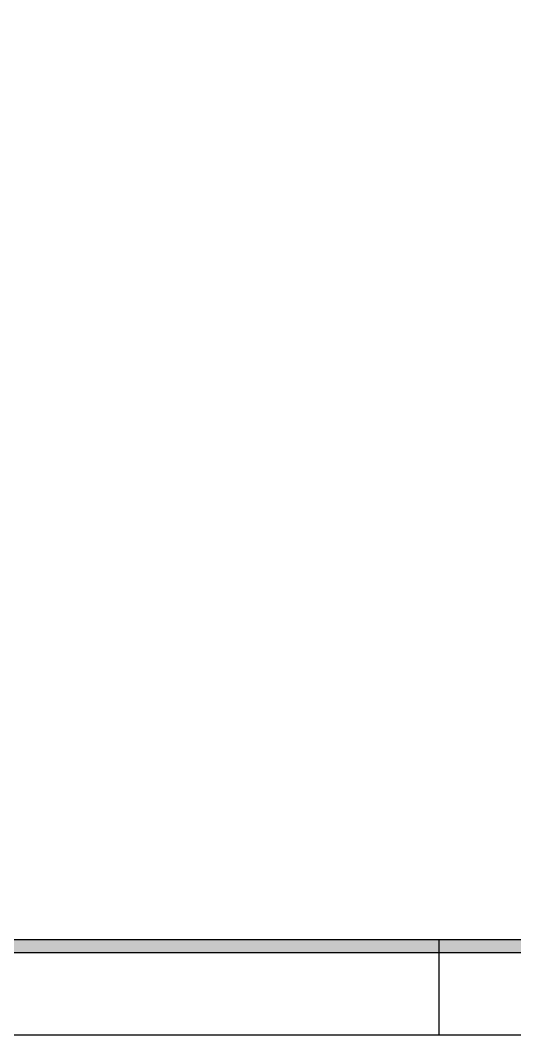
# Model space of a CAD drawing. Extents: x -334 to 5611, y 589 to 4794.
# Drawn here: x 4466 to 4726, y 589 to 1122 of the extents above; entities that cross this region are included whole.
import ezdxf

# ---------------------------------------------------------------- set-up
doc = ezdxf.new("R2010")
doc.units = 0
doc.header["$LTSCALE"] = 100
doc.header["$MEASUREMENT"] = 0
doc.layers.get('0').update_dxf_attribs({"color": 245, "linetype": 'CONTINUOUS'})

msp = doc.modelspace()

# ---------------------------------------------------------------- linework, layer by layer
msp.add_line((4685.802892, 638.673244), (4685.802892, 588.673244))
for points in [[(-334.197108, 588.673244), (5610.802892, 588.673244), (5610.802892, 4793.673244), (-334.197108, 4793.673244), (-334.197108, 588.673244)], [(5560.802892, 638.673244), (5560.802892, 631.673244), (-216.197108, 631.673244), (-216.197108, 4750.673244), (5560.802892, 4750.673244), (5560.802892, 4743.673244), (-209.197108, 4743.673244), (-209.197108, 638.673244), (5560.802892, 638.673244)], [(-209.197108, 638.673244), (5560.802892, 638.673244), (5560.802892, 4743.673244), (-209.197108, 4743.673244), (-209.197108, 638.673244)]]:
    msp.add_lwpolyline(points)
for points in [[(5560.802892, 631.673244), (-216.197108, 631.673244), (-209.197108, 638.673244)], [(5560.802892, 631.673244), (-209.197108, 638.673244), (5560.802892, 638.673244)]]:
    msp.add_solid(points)

doc.saveas('drawing.dxf')
